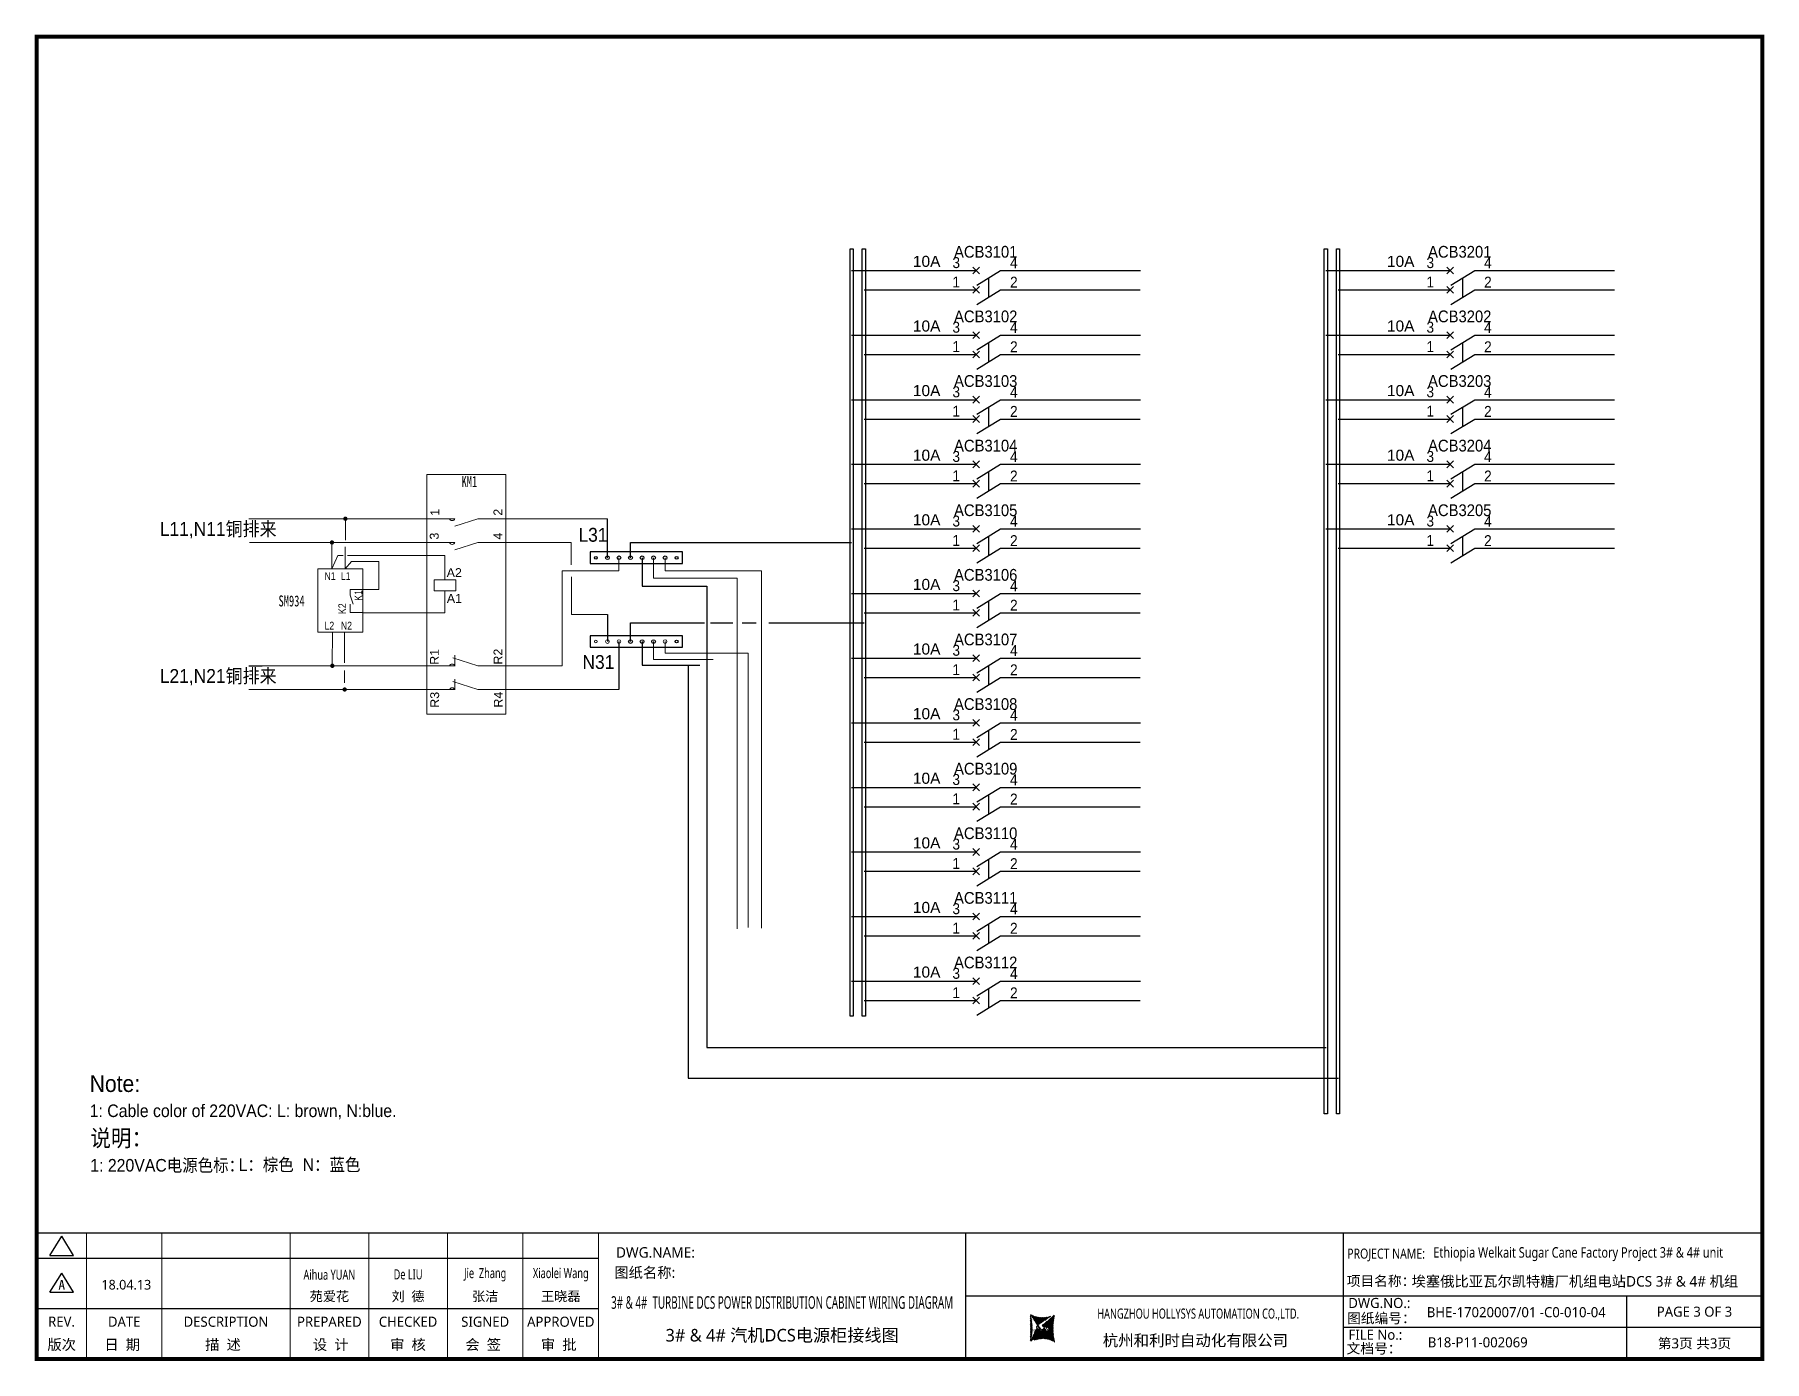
# Model space of a CAD drawing. Extents: x 81437 to 204847, y -54597 to -29444.
# Drawn here: x 101405 to 105530, y -54566 to -51403 of the extents above; entities that cross this region are included whole.
import ezdxf
from ezdxf.enums import TextEntityAlignment as Align
from ezdxf.lldxf.tags import DXFTag

# ---------------------------------------------------------------- set-up
doc = ezdxf.new("R2010")
doc.units = 0
doc.header["$LTSCALE"] = 100
doc.header["$MEASUREMENT"] = 0
doc.linetypes.add('ACAD_ISO02W100', pattern=[15, 12, -3])
for name, color, linetype in [('t', 1, 'Continuous'), ('标准图框及表格', 7, 'Continuous'), ('空气开关', 7, 'Continuous')]:
    doc.layers.add(name, color=color, linetype=linetype)
for name, color, linetype, lineweight in [('注释', 130, 'Continuous', 20), ('粗实线', 7, 'Continuous', 20), ('细实线', 7, 'Continuous', 20)]:
    doc.layers.add(name, color=color, linetype=linetype, lineweight=lineweight)
doc.styles.add('HZ', font='arial.ttf', dxfattribs={"width": 0.7})
doc.styles.get("Standard").update_dxf_attribs({"font": ''})
doc.styles.add('微软雅黑', font='')
doc.styles.get('Standard').set_extended_font_data('SimSun')
doc.styles.get('微软雅黑').set_extended_font_data('Microsoft YaHei')
tags = doc.linetypes.add('CENTER', pattern=[2, 1.25, -0.25, 0.25, -0.25]).pattern_tags.tags
tags[10:11] = [DXFTag(74, 4), DXFTag(75, 0), DXFTag(340, '0'), DXFTag(46, 1.0), DXFTag(50, 0.0), DXFTag(44, 0.0), DXFTag(45, 0.0)]
tags[8:9] = [DXFTag(74, 4), DXFTag(75, 0), DXFTag(340, '0'), DXFTag(46, 1.0), DXFTag(50, 0.0), DXFTag(44, 0.0), DXFTag(45, 0.0)]
tags[6:7] = [DXFTag(74, 4), DXFTag(75, 0), DXFTag(340, '0'), DXFTag(46, 1.0), DXFTag(50, 0.0), DXFTag(44, 0.0), DXFTag(45, 0.0)]
tags[4:5] = [DXFTag(74, 4), DXFTag(75, 0), DXFTag(340, '0'), DXFTag(46, 1.0), DXFTag(50, 0.0), DXFTag(44, 0.0), DXFTag(45, 0.0)]
pattern_1 = [(45, (-6.1628, -58.8625), (-0.7362629, 0.7362629), [])]

# ---------------------------------------------------------------- blocks, each defined once
blk = doc.blocks.new('供电端子')
at = {"style": 'HZ', "width": 0.7}
blk.add_attdef('供电端子', (0, 0), '', height=17, dxfattribs=at)
blk = doc.blocks.new('图框')
at = {"layer": '标准图框及表格'}
h = blk.add_hatch(dxfattribs=at)
h.set_pattern_fill('ANSI31', color=5, scale=8.329864, style=0)
h.set_pattern_definition(pattern_1)
edge = h.paths.add_edge_path()
edge.add_arc((2393.1, -3057), 55.2, 238.1092, 291.6532)
edge.add_line((2413.5, -3108.3), (2382.4, -3129.1))
edge.add_arc((2232.7, -3137.2), 135.4, 346.3915, 374.25)
edge.add_line((2364.3, -3169), (2391.3, -3146.7))
edge.add_line((2385.2, -3139.1), (2390, -3139.8))
edge.add_spline(control_points=[(2391.3, -3146.8), (2392.2, -3145.9), (2393.8, -3144.3), (2393.7, -3140.1), (2391.3, -3139.9), (2390, -3139.7)], knot_values=[0, 0, 0, 0, 6.844331, 12.400427, 18.769243, 18.769243, 18.769243, 18.769243], weights=[1, 1, 1, 1, 1, 1], degree=3, periodic=0)
edge.add_spline(control_points=[(2382.4, -3129.1), (2381.6, -3129.7), (2380.3, -3130.8), (2379.4, -3132.2), (2379, -3132.9)], knot_values=[0, 0, 0, 0, 5.253674, 9.488439, 9.488439, 9.488439, 9.488439], weights=[1, 1, 1, 1, 1], degree=3, periodic=0)
edge.add_spline(control_points=[(2380.1, -3131.1), (2379.6, -3131.8), (2378.5, -3133.2), (2378.8, -3136.6), (2381.7, -3138.8), (2384, -3139), (2385.2, -3139.1)], knot_values=[10.665975, 10.665975, 10.665975, 10.665975, 18.977704, 28.894558, 41.119554, 52.646925, 52.646925, 52.646925, 52.646925], weights=[1, 1, 1, 1, 1, 1, 1], degree=3, periodic=0)
h = blk.add_hatch(dxfattribs=at)
h.set_pattern_fill('ANSI31', color=3, scale=8.329864, style=0)
h.set_pattern_definition(pattern_1)
edge = h.paths.add_edge_path()
edge.add_line((2396.3, -3134.6), (2401.5, -3135.3))
edge.add_spline(control_points=[(2394.9, -3127.6), (2394, -3128.5), (2392.4, -3130.1), (2392.5, -3134.3), (2394.9, -3134.5), (2396.2, -3134.6)], knot_values=[0, 0, 0, 0, 6.844331, 12.400427, 18.769243, 18.769243, 18.769243, 18.769243], weights=[1, 1, 1, 1, 1, 1], degree=3, periodic=0)
edge.add_line((2421.9, -3105.3), (2394.8, -3127.7))
edge.add_spline(control_points=[(2406.5, -3142.8), (2406.9, -3142.3), (2407.7, -3140.9), (2407.4, -3137.8), (2404.5, -3135.6), (2402.2, -3135.4), (2401, -3135.3)], knot_values=[12.654089, 12.654089, 12.654089, 12.654089, 18.977704, 28.894558, 41.119554, 52.646925, 52.646925, 52.646925, 52.646925], weights=[1, 1, 1, 1, 1, 1, 1], degree=3, periodic=0)
edge.add_line((2405.5, -3143.8), (2406.6, -3142.6))
edge.add_line((2403.9, -3145.3), (2405.5, -3143.8))
edge.add_line((2372.7, -3166.1), (2403.8, -3145.3))
edge.add_arc((2393.1, -3217.4), 55.2, 58.1092, 111.6532)
edge.add_arc((2553.4, -3137.2), 135.4, 166.3915, 194.25)
at = {"color": 7}
for p, q in [((2209.5, -2910.4), (2209.5, -3210.4)), ((3109.5, -2910.4), (3109.5, -3210.4)), ((-6.2, -2970.4), (1334, -2970.4)), ((-6.2, -3090.4), (1334, -3090.4)), ((2209.5, -3060.4), (3109.5, -3060.4)), ((3109.5, -3060.4), (4109.5, -3060.4)), ((3785.6, -3060.4), (3785.6, -3210.4)), ((4109.5, -3135.4), (3109.5, -3135.4))]:
    blk.add_line(p, q, dxfattribs=at)
at = {"color": 7, "const_width": 3}
blk.add_lwpolyline([(4109.5, -2910.4), (-6.2, -2910.4)], dxfattribs=at)
at = {"layer": 't', "color": 7}
for p, q in [((25.8, -2963.9), (53.7, -2918)), ((81.7, -2963.9), (53.7, -2918)), ((25.8, -2963.9), (81.7, -2963.9)), ((25.8, -3051.8), (53.7, -3006)), ((81.7, -3051.8), (53.7, -3006)), ((25.8, -3051.8), (81.7, -3051.8))]:
    blk.add_line(p, q, dxfattribs=at)
at = {"layer": 't', "color": 7, "const_width": 9.62}
blk.add_lwpolyline([(4109.5, -3210.4), (4109.5, -58.9), (-6.2, -58.9), (-6.2, -3210.4)], close=True, dxfattribs=at)
at = {"layer": 't', "color": 7, "const_width": 2.4}
for points in [[(112.6, -2911.6), (112.6, -3210.4)], [(292.9, -2911.6), (292.9, -3210.4)], [(598.2, -2911.6), (598.2, -3215.3)], [(785.8, -2911.6), (785.8, -3215.3)], [(973.4, -2911.6), (973.4, -3215.3)], [(1153.7, -2911.6), (1153.7, -3215.3)], [(1334, -2911.6), (1334, -3215.3)]]:
    blk.add_lwpolyline(points, dxfattribs=at)
at = {"color": 7, "linetype": 'CENTER', "style": '微软雅黑'}
for s, height, p in [('项目名称：', 24, (3118.2, -3036.9)), ('图纸编号：', 24, (3119.1, -3125.5)), ('杭州和利时自动化有限公司', 27, (2536.4, -3180)), ('文档号：', 24, (3117.9, -3197.6))]:
    blk.add_text(s, height=height, dxfattribs=at).set_placement(p)
at = {"color": 7, "style": '微软雅黑', "flags": 8}
for tag, p, height in [('DWG.NAME:', (1375.5, -2969.2), 25), ('DWG.NO.:', (3122, -3089.3), 24), ('图纸编号', (3309.2, -3111.3), 24), ('FILENO.:', (3122.5, -3165), 24), ('文档号', (3311.6, -3183), 24)]:
    blk.add_attdef(tag, p, '', height=height, dxfattribs=at)
at = {"color": 7, "style": '微软雅黑', "width": 0.8, "flags": 8}
for tag, p, height in [('PROJECTNAME:', (3119.3, -2971.7), 24), ('PROJECT_NAME', (3324.7, -2969.2), 25)]:
    blk.add_attdef(tag, p, '', height=height, dxfattribs=at)
at = {"color": 7, "style": '微软雅黑', "flags": 8}
for tag, height, width, p in [('RENLIU', 24, 0.7, (692, -3009.2)), ('SHUFENWANG', 24, 0.7, (879.6, -3009.2)), ('FANGHOU', 24, 0.7, (1063.6, -3009.2)), ('DANDANLI', 24, 0.7, (1243.9, -3009.2)), ('#10STATIONONTROLCABINETCOVER', 30, 0.6, (1771.7, -3076)), ('HANGZHOUHOLLYSYSAUTOMATIONCO.,LTD.', 24, 0.7, (2763.9, -3104.6))]:
    blk.add_attdef(tag, text='', height=height, dxfattribs=dict(at, width=width)).set_placement(p, align=Align.MIDDLE)
for tag, p in [('图纸名称:', (1371.6, -3024.8)), ('项目名称', (3272.9, -3045.6))]:
    blk.add_attdef(tag, text='', height=25, dxfattribs=at).set_placement(p, align=Align.BOTTOM_LEFT)
at = {"color": 7, "flags": 8}
blk.add_attdef('A', text='', height=23, dxfattribs=at).set_placement((53.7, -3033.7), align=Align.MIDDLE)
at = {"color": 7, "style": '微软雅黑', "flags": 8}
for tag, height, p in [('设计时间', 23, (207.7, -3033.7)), ('刘仁', 23, (692, -3061.1)), ('王姝芬', 23, (879.6, -3061.1)), ('侯方', 23, (1063.6, -3061.1)), ('李丹丹', 23, (1243.9, -3061.1)), ('PAGEXOFX', 24, (3947.6, -3097.9)), ('REV.', 24, (53.2, -3121.9)), ('DATE', 24, (202.7, -3121.9)), ('DESCRIPTION', 24, (445.6, -3121.9)), ('PREPARED', 24, (692, -3121.9)), ('CHECKED', 24, (879.6, -3121.9)), ('SIGNED', 24, (1063.6, -3121.9)), ('APPROVED', 24, (1243.9, -3121.9)), ('图纸名称', 30, (1771.7, -3153.6)), ('第几页共几页', 24, (3947.6, -3172.9))]:
    blk.add_attdef(tag, text='', height=height, dxfattribs=at).set_placement(p, align=Align.MIDDLE)
at = {"layer": 't', "color": 7, "style": '微软雅黑'}
for s, p in [('版次', (53.7, -3176.5)), ('日  期', (198, -3176.5)), ('描  述', (438.3, -3176.5)), ('设  计', (695.3, -3176.5)), ('审  核', (879.4, -3176.5)), ('会  签', (1058.9, -3176.5)), ('审  批', (1239.1, -3176.5))]:
    blk.add_text(s, height=25, dxfattribs=at).set_placement(p, align=Align.MIDDLE_CENTER)
at = {"layer": '标准图框及表格', "color": 5, "style": 'HZ'}
for s, p in [('pgqh', (2367.7, -3118.5)), ('hollilas', (2367.9, -3144.8))]:
    blk.add_text(s, height=5.21, dxfattribs=at).set_placement(p)
at = {"layer": '标准图框及表格', "color": 3, "style": 'HZ'}
for s, height, p in [('auto', 8.68, (2394.7, -3133.1)), ('hollysys', 4.34, (2396.4, -3158.6))]:
    blk.add_text(s, height=height, dxfattribs=at).set_placement(p)

msp = doc.modelspace()

# ---------------------------------------------------------------- linework, layer by layer
at = {"color": 43}
for p, q in [((103353.2, -51965.4), (103649.9, -51965.4)), ((103708.4, -51965.4), (104042.1, -51965.4)), ((104483.8, -51965.4), (104780.4, -51965.4)), ((104839, -51965.4), (105172.7, -51965.4)), ((103353.2, -52119.4), (103649.9, -52119.4)), ((103708.4, -52119.4), (104042.1, -52119.4)), ((104483.8, -52119.4), (104780.4, -52119.4)), ((104839, -52119.4), (105172.7, -52119.4)), ((103353.2, -52273.4), (103649.9, -52273.4)), ((103708.4, -52273.4), (104042.1, -52273.4)), ((104483.8, -52273.4), (104780.4, -52273.4)), ((104839, -52273.4), (105172.7, -52273.4)), ((103353.2, -52427.4), (103649.9, -52427.4)), ((103708.4, -52427.4), (104042.1, -52427.4)), ((104483.8, -52427.4), (104780.4, -52427.4)), ((104839, -52427.4), (105172.7, -52427.4)), ((102770.8, -52650.2), (102770.8, -52557.4)), ((103353.2, -52581.4), (103649.9, -52581.4)), ((103708.4, -52581.4), (104042.1, -52581.4)), ((104483.8, -52581.4), (104780.4, -52581.4)), ((104839, -52581.4), (105172.7, -52581.4)), ((102825.8, -52650.2), (102825.8, -52613.9)), ((102825.8, -52613.9), (102998, -52613.9)), ((102970.5, -52613.9), (103353.2, -52613.9)), ((102853.3, -52650.2), (102853.3, -52718)), ((102853.3, -52718), (102984.7, -52718)), ((102967.8, -52718), (103007.8, -52718)), ((103007.8, -52718), (103007.8, -53086.9)), ((103353.2, -52735.4), (103649.9, -52735.4)), ((103708.4, -52735.4), (104042.1, -52735.4)), ((101915.5, -52907.6), (101947.7, -52907.6)), ((103353.2, -52889.4), (103649.9, -52889.4)), ((103708.4, -52889.4), (104042.1, -52889.4)), ((103353.2, -53043.4), (103649.9, -53043.4)), ((103708.4, -53043.4), (104042.1, -53043.4)), ((103007.8, -53086.9), (103007.8, -53817.7)), ((103353.2, -53197.4), (103649.9, -53197.4)), ((103708.4, -53197.4), (104042.1, -53197.4)), ((103353.2, -53351.4), (103649.9, -53351.4)), ((103708.4, -53351.4), (104042.1, -53351.4)), ((103353.2, -53505.4), (103649.9, -53505.4)), ((103708.4, -53505.4), (104042.1, -53505.4)), ((103353.2, -53659.4), (103649.9, -53659.4)), ((103708.4, -53659.4), (104042.1, -53659.4)), ((103007.8, -53817.7), (104484.7, -53817.7))]:
    msp.add_line(p, q, dxfattribs=at)
at = {"color": 6}
for p, q in [((103658, -51973.5), (103641.8, -51957.3)), ((103641.8, -51973.5), (103658, -51957.3)), ((103652, -52000.2), (103708.4, -51965.4)), ((104788.5, -51973.5), (104772.3, -51957.3)), ((104772.3, -51973.5), (104788.5, -51957.3)), ((104782.5, -52000.2), (104839, -51965.4)), ((103641.8, -52019.6), (103658, -52003.4)), ((103658, -52019.6), (103641.8, -52003.4)), ((103652, -52046.3), (103708.4, -52011.5)), ((104772.3, -52019.6), (104788.5, -52003.4)), ((104788.5, -52019.6), (104772.3, -52003.4)), ((104782.5, -52046.3), (104839, -52011.5)), ((103658, -52127.5), (103641.8, -52111.3)), ((103641.8, -52127.5), (103658, -52111.3)), ((103652, -52154.2), (103708.4, -52119.4)), ((104788.5, -52127.5), (104772.3, -52111.3)), ((104772.3, -52127.5), (104788.5, -52111.3)), ((104782.5, -52154.2), (104839, -52119.4)), ((103658, -52173.6), (103641.8, -52157.4)), ((103641.8, -52173.6), (103658, -52157.4)), ((103652, -52200.3), (103708.4, -52165.5)), ((104788.5, -52173.6), (104772.3, -52157.4)), ((104772.3, -52173.6), (104788.5, -52157.4)), ((104782.5, -52200.3), (104839, -52165.5)), ((103641.8, -52281.5), (103658, -52265.3)), ((103658, -52281.5), (103641.8, -52265.3)), ((104772.3, -52281.5), (104788.5, -52265.3)), ((104788.5, -52281.5), (104772.3, -52265.3)), ((103652, -52308.2), (103708.4, -52273.4)), ((104782.5, -52308.2), (104839, -52273.4)), ((103641.8, -52327.6), (103658, -52311.4)), ((103658, -52327.6), (103641.8, -52311.4)), ((103652, -52354.3), (103708.4, -52319.5)), ((104772.3, -52327.6), (104788.5, -52311.4)), ((104788.5, -52327.6), (104772.3, -52311.4)), ((104782.5, -52354.3), (104839, -52319.5)), ((103658, -52435.5), (103641.8, -52419.3)), ((103641.8, -52435.5), (103658, -52419.3)), ((103652, -52462.2), (103708.4, -52427.4)), ((104788.5, -52435.5), (104772.3, -52419.3)), ((104772.3, -52435.5), (104788.5, -52419.3)), ((104782.5, -52462.2), (104839, -52427.4)), ((103658, -52481.6), (103641.8, -52465.4)), ((103641.8, -52481.6), (103658, -52465.4)), ((104788.5, -52481.6), (104772.3, -52465.4)), ((104772.3, -52481.6), (104788.5, -52465.4)), ((103652, -52508.3), (103708.4, -52473.5)), ((104782.5, -52508.3), (104839, -52473.5)), ((103641.8, -52589.5), (103658, -52573.3)), ((103658, -52589.5), (103641.8, -52573.3)), ((103652, -52616.2), (103708.4, -52581.4)), ((104772.3, -52589.5), (104788.5, -52573.3)), ((104788.5, -52589.5), (104772.3, -52573.3)), ((104782.5, -52616.2), (104839, -52581.4)), ((103641.8, -52635.6), (103658, -52619.4)), ((103658, -52635.6), (103641.8, -52619.4)), ((103652, -52662.3), (103708.4, -52627.5)), ((104772.3, -52635.6), (104788.5, -52619.4)), ((104788.5, -52635.6), (104772.3, -52619.4)), ((104782.5, -52662.3), (104839, -52627.5)), ((103658, -52743.5), (103641.8, -52727.3)), ((103641.8, -52743.5), (103658, -52727.3)), ((103652, -52770.2), (103708.4, -52735.4)), ((103658, -52789.6), (103641.8, -52773.4)), ((103641.8, -52789.6), (103658, -52773.4)), ((103652, -52816.3), (103708.4, -52781.5)), ((103658, -52897.5), (103641.8, -52881.3)), ((103641.8, -52897.5), (103658, -52881.3)), ((103652, -52924.2), (103708.4, -52889.4)), ((103658, -52943.6), (103641.8, -52927.4)), ((103641.8, -52943.6), (103658, -52927.4)), ((103652, -52970.3), (103708.4, -52935.5)), ((103641.8, -53051.5), (103658, -53035.3)), ((103658, -53051.5), (103641.8, -53035.3)), ((103652, -53078.2), (103708.4, -53043.4)), ((103641.8, -53097.6), (103658, -53081.4)), ((103658, -53097.6), (103641.8, -53081.4)), ((103652, -53124.3), (103708.4, -53089.5)), ((103658, -53205.5), (103641.8, -53189.3)), ((103641.8, -53205.5), (103658, -53189.3)), ((103652, -53232.2), (103708.4, -53197.4)), ((103658, -53251.6), (103641.8, -53235.4)), ((103641.8, -53251.6), (103658, -53235.4)), ((103652, -53278.3), (103708.4, -53243.5)), ((103658, -53359.5), (103641.8, -53343.3)), ((103641.8, -53359.5), (103658, -53343.3)), ((103652, -53386.2), (103708.4, -53351.4)), ((103658, -53405.6), (103641.8, -53389.4)), ((103641.8, -53405.6), (103658, -53389.4)), ((103652, -53432.3), (103708.4, -53397.5)), ((103658, -53513.5), (103641.8, -53497.3)), ((103641.8, -53513.5), (103658, -53497.3)), ((103658, -53559.6), (103641.8, -53543.4)), ((103641.8, -53559.6), (103658, -53543.4)), ((103652, -53540.2), (103708.4, -53505.4)), ((103652, -53586.3), (103708.4, -53551.5)), ((103641.8, -53667.5), (103658, -53651.3)), ((103658, -53667.5), (103641.8, -53651.3)), ((103652, -53694.2), (103708.4, -53659.4)), ((103641.8, -53713.6), (103658, -53697.4)), ((103658, -53713.6), (103641.8, -53697.4)), ((103652, -53740.3), (103708.4, -53705.5))]:
    msp.add_line(p, q, dxfattribs=at)
at = {"color": 5}
for p, q in [((103382.9, -52011.5), (103649.9, -52011.5)), ((103708.4, -52011.5), (104041.5, -52011.5)), ((104513.5, -52011.5), (104780.4, -52011.5)), ((104839, -52011.5), (105172.1, -52011.5)), ((103382.9, -52165.5), (103649.9, -52165.5)), ((103708.4, -52165.5), (104041.5, -52165.5)), ((104513.5, -52165.5), (104780.4, -52165.5)), ((104839, -52165.5), (105172.1, -52165.5)), ((103382.9, -52319.5), (103649.9, -52319.5)), ((103708.4, -52319.5), (104041.5, -52319.5)), ((104513.5, -52319.5), (104780.4, -52319.5)), ((104839, -52319.5), (105172.1, -52319.5)), ((103382.9, -52473.5), (103649.9, -52473.5)), ((103708.4, -52473.5), (104041.5, -52473.5)), ((104513.5, -52473.5), (104780.4, -52473.5)), ((104839, -52473.5), (105172.1, -52473.5)), ((103382.9, -52627.5), (103649.9, -52627.5)), ((103708.4, -52627.5), (104041.5, -52627.5)), ((104513.5, -52627.5), (104780.4, -52627.5)), ((104839, -52627.5), (105172.1, -52627.5)), ((102770.8, -52785.5), (102770.8, -52849.8)), ((103382.9, -52781.5), (103649.9, -52781.5)), ((103708.4, -52781.5), (104041.5, -52781.5)), ((102825.8, -52849.8), (102825.8, -52805.3)), ((102825.8, -52805.3), (102944.2, -52805.3)), ((102916.7, -52805.3), (103002.3, -52805.3)), ((103016.6, -52805.3), (103069.7, -52805.3)), ((103092.3, -52805.3), (103125.4, -52805.3)), ((103156, -52805.3), (103382.9, -52805.3)), ((102798.3, -52849.8), (102798.3, -52964.5)), ((102853.3, -52849.8), (102853.3, -52906.1)), ((102853.3, -52906.1), (102990.8, -52906.1)), ((102963.3, -52906.1), (102963.3, -53086.3)), ((103382.9, -52935.5), (103649.9, -52935.5)), ((103708.4, -52935.5), (104041.5, -52935.5)), ((102963.3, -53086.3), (102963.3, -53890.4)), ((103382.9, -53089.5), (103649.9, -53089.5)), ((103708.4, -53089.5), (104041.5, -53089.5)), ((103382.9, -53243.5), (103649.9, -53243.5)), ((103708.4, -53243.5), (104041.5, -53243.5)), ((103382.9, -53397.5), (103649.9, -53397.5)), ((103708.4, -53397.5), (104041.5, -53397.5)), ((103382.9, -53551.5), (103649.9, -53551.5)), ((103708.4, -53551.5), (104041.5, -53551.5)), ((103382.9, -53705.5), (103649.9, -53705.5)), ((103708.4, -53705.5), (104041.5, -53705.5)), ((102963.3, -53890.4), (104514.4, -53890.4))]:
    msp.add_line(p, q, dxfattribs=at)
at = {"color": 5, "lineweight": 0}
for p, q in [((102113.7, -52676.8), (102127.9, -52644.6)), ((102127.9, -52644.6), (102140.4, -52644.6)), ((102151.2, -52644.6), (102383.4, -52644.6))]:
    msp.add_line(p, q, dxfattribs=at)
at = {"color": 43, "lineweight": 0}
for p, q in [((102160.4, -52658.9), (102145.7, -52676.8)), ((102225.9, -52658.9), (102160.4, -52658.9)), ((102225.9, -52726), (102225.9, -52658.9)), ((102187.6, -52726), (102225.9, -52726))]:
    msp.add_line(p, q, dxfattribs=at)
at = {"color": 43}
for points in [[(103357.2, -51913.7), (103357.2, -53742.5), (103349.4, -53742.5), (103349.4, -51913.7)], [(104487.8, -51913.7), (104487.8, -53975.5), (104479.9, -53975.5), (104479.9, -51913.7)], [(102729.5, -52663.9), (102949.5, -52663.9), (102949.5, -52636.4), (102729.5, -52636.4)]]:
    msp.add_lwpolyline(points, close=True, dxfattribs=at)
at = {"color": 5}
for points in [[(103386.4, -51913.7), (103386.4, -53742.5), (103378.5, -53742.5), (103378.5, -51913.7)], [(104516.9, -51913.7), (104516.9, -53975.5), (104509.1, -53975.5), (104509.1, -51913.7)], [(102729.5, -52863.6), (102949.5, -52863.6), (102949.5, -52836.1), (102729.5, -52836.1)]]:
    msp.add_lwpolyline(points, close=True, dxfattribs=at)
for centre, radius in [((102743.3, -52650.2), 3.3), ((102770.8, -52650.2), 4.4), ((102798.3, -52650.2), 4.4), ((102825.8, -52650.2), 4.4), ((102853.3, -52650.2), 4.4), ((102880.8, -52650.2), 4.4), ((102908.3, -52650.2), 4.4), ((102935.8, -52650.2), 3.3), ((102825.8, -52849.8), 4.4), ((102853.3, -52849.8), 4.4), ((102880.8, -52849.8), 4.4), ((102935.8, -52849.8), 3.3)]:
    msp.add_circle(centre, radius)
at = {"lineweight": 20}
for centre, radius in [((102743.3, -52849.8), 3.3), ((102770.8, -52849.8), 4.4), ((102798.3, -52849.8), 4.4), ((102908.3, -52849.8), 4.4)]:
    msp.add_circle(centre, radius, dxfattribs=at)
at = {"layer": '空气开关', "color": 6}
for p, q in [((103680.2, -52028.9), (103680.2, -51982.8)), ((104810.7, -52028.9), (104810.7, -51982.8)), ((103680.2, -52182.9), (103680.2, -52136.8)), ((104810.7, -52182.9), (104810.7, -52136.8)), ((103680.2, -52336.9), (103680.2, -52290.8)), ((104810.7, -52336.9), (104810.7, -52290.8)), ((103680.2, -52490.9), (103680.2, -52444.8)), ((104810.7, -52490.9), (104810.7, -52444.8)), ((103680.2, -52644.9), (103680.2, -52598.8)), ((104810.7, -52644.9), (104810.7, -52598.8)), ((103680.2, -52798.9), (103680.2, -52752.8)), ((103680.2, -52952.9), (103680.2, -52906.8)), ((103680.2, -53106.9), (103680.2, -53060.8)), ((103680.2, -53260.9), (103680.2, -53214.8)), ((103680.2, -53414.9), (103680.2, -53368.8)), ((103680.2, -53568.9), (103680.2, -53522.8)), ((103680.2, -53722.9), (103680.2, -53676.8))]:
    msp.add_line(p, q, dxfattribs=at)
at = {"layer": '粗实线'}
msp.add_lwpolyline([(102340.1, -53023.1), (102340.1, -52451.6), (102528.2, -52451.6), (102528.2, -53023.1)], close=True, dxfattribs=at)
at = {"layer": '细实线', "color": 43}
for p, q in [((101915.5, -52557.1), (102277.5, -52557.1)), ((102146.1, -52608.4), (102146.1, -52557.1)), ((102277.5, -52557.1), (102340.1, -52557.1)), ((102340.1, -52557.1), (102407.1, -52557.1)), ((102462, -52557.4), (102407.2, -52575)), ((102528.2, -52557.4), (102462, -52557.4)), ((102528.2, -52557.4), (102770.8, -52557.4)), ((102145.7, -52676.8), (102145.7, -52624.4)), ((102798.3, -52650.2), (102798.3, -52681.7)), ((102880.8, -52650.2), (102880.8, -52699)), ((102908.3, -52650.2), (102908.3, -52681.7)), ((102662.8, -52907.9), (102662.8, -52681.7)), ((102662.8, -52681.7), (102798.3, -52681.7)), ((102880.8, -52699), (102985.1, -52699)), ((102908.3, -52681.7), (102985.1, -52681.7)), ((102966.7, -52699), (103080, -52699)), ((102970.9, -52681.7), (103138.4, -52681.7)), ((103080, -52699), (103080, -53534.4)), ((103138.4, -52681.7), (103138.4, -53533.2)), ((102383.4, -52728.9), (102383.4, -52781.2)), ((102340.1, -52781.2), (102187.6, -52781.2)), ((102340.1, -52781.2), (102383.4, -52781.2)), ((102115, -52827.5), (102114.7, -52905.1)), ((102407.1, -52908.2), (102407.1, -52882.5)), ((101947.8, -52907.6), (102340.1, -52907.6)), ((102340.1, -52907.6), (102407.1, -52907.6)), ((102462, -52907.9), (102401.8, -52888.6)), ((102528.2, -52907.9), (102462, -52907.9)), ((102528.2, -52907.9), (102662.8, -52907.9))]:
    msp.add_line(p, q, dxfattribs=at)
at = {"layer": '细实线', "color": 5}
for p, q in [((101917.2, -52613.6), (102249.1, -52613.6)), ((102113.7, -52676.8), (102113.7, -52613.6)), ((102249.1, -52613.6), (102340.1, -52613.6)), ((102340.1, -52613.6), (102407.1, -52613.6)), ((102462, -52613.9), (102407.2, -52631.5)), ((102528.2, -52613.9), (102462, -52613.9)), ((102528.2, -52613.9), (102684.2, -52613.9)), ((102684.2, -52613.9), (102684.2, -52667.4)), ((102383.4, -52702.9), (102383.4, -52644.6)), ((102685, -52695.9), (102685, -52785.5)), ((102685, -52785.5), (102770.8, -52785.5)), ((102143.9, -52827.5), (102143.9, -52900.6)), ((102880.8, -52849.8), (102880.8, -52893)), ((102908.3, -52849.8), (102908.3, -52877.6)), ((102908.3, -52877.6), (103025, -52877.6)), ((103021.5, -52877.6), (103106.6, -52877.6)), ((103106.6, -52877.6), (103106.6, -53531.4)), ((102144.1, -52918.6), (102144.1, -52948.4)), ((102880.8, -52893), (103023.2, -52893)), ((101915.5, -52964.2), (102340.1, -52964.2)), ((102340.1, -52964.2), (102407.1, -52964.2)), ((102462, -52964.5), (102401.8, -52945.2)), ((102406.9, -52964.2), (102406.9, -52939.2)), ((102528.2, -52964.5), (102462, -52964.5)), ((102528.2, -52964.5), (102798.3, -52964.5))]:
    msp.add_line(p, q, dxfattribs=at)
at = {"layer": '细实线'}
for p, q in [((102187.6, -52726), (102157.5, -52726)), ((102157.5, -52726), (102157.5, -52739.7)), ((102157.5, -52780.5), (102157.5, -52761)), ((102187.6, -52780.5), (102157.5, -52780.5))]:
    msp.add_line(p, q, dxfattribs=at)
at = {"layer": '细实线', "color": 7}
msp.add_line((102164.8, -52760.5), (102157.5, -52739.7), dxfattribs=at)
at = {"layer": '细实线', "color": 43, "linetype": 'Continuous', "const_width": 5.09}
for points in [[(102145.8, -52559.6, 1), (102145.8, -52554.5, 1)], [(102114.7, -52910.2, 1), (102114.7, -52905.1, 1)]]:
    msp.add_lwpolyline(points, format="xyb", close=True, dxfattribs=at)
at = {"layer": '细实线', "color": 5, "linetype": 'Continuous', "const_width": 5.09}
msp.add_lwpolyline([(102113.8, -52616.2, 1), (102113.8, -52611.1, 1)], format="xyb", close=True, dxfattribs=at)
at = {"layer": '细实线'}
for points in [[(102080.2, -52827.5), (102080.2, -52676.8), (102187.6, -52676.8), (102187.6, -52827.5)], [(102357.8, -52728.9), (102357.8, -52702.9), (102408.9, -52702.9), (102408.9, -52728.9)]]:
    msp.add_lwpolyline(points, close=True, dxfattribs=at)
at = {"layer": '细实线', "color": 0, "linetype": 'Continuous', "const_width": 5.09}
msp.add_lwpolyline([(102144.1, -52966.7, 1), (102144.1, -52961.6, 1)], format="xyb", close=True, dxfattribs=at)
at = {"layer": '细实线', "color": 43}
for centre, start, end in [((102400.5, -52554.7), 199.9032, 340.0968), ((102400.5, -52910.6), 19.9032, 160.0968)]:
    msp.add_arc(centre, 7.02, start, end, dxfattribs=at)
at = {"layer": '细实线', "color": 5}
for centre, start, end in [((102400.5, -52611.2), 199.9032, 340.0968), ((102400.5, -52967.2), 19.9032, 160.0968)]:
    msp.add_arc(centre, 7.02, start, end, dxfattribs=at)

# ---------------------------------------------------------------- block references
at = {"color": 1}
ref = msp.add_blockref('图框', (101415.6, -51349.2), dxfattribs=at)
ref.add_attrib('PROJECTNAME:', 'PROJECT NAME:', (104535, -54320.8), dxfattribs={"color": 7, "height": 24, "style": '微软雅黑', "width": 0.8})
ref.add_attrib('FILENO.:', 'FILE No.:', (104538.2, -54514.1), dxfattribs={"color": 7, "height": 24, "style": '微软雅黑'})
ref.add_attrib('DWG.NO.:', 'DWG.NO.:', (104537.7, -54438.4), dxfattribs={"color": 7, "height": 24, "style": '微软雅黑'})
ref.add_attrib('PAGEXOFX', 'PAGE 3 OF 3', dxfattribs={"color": 7, "height": 24, "style": '微软雅黑', "flags": 8}).set_placement((105363.2, -54447.1), align=Align.MIDDLE)
ref.add_attrib('PROJECT_NAME', 'Ethiopia Welkait Sugar Cane Factory Project 3# & 4# unit', (104740.4, -54318.4), dxfattribs={"color": 7, "height": 25, "style": '微软雅黑', "width": 0.8})
ref.add_attrib('项目名称', '埃塞俄比亚瓦尔凯特糖厂机组电站DCS 3# & 4# 机组', dxfattribs={"color": 7, "height": 25, "style": '微软雅黑'}).set_placement((104688.5, -54394.8), align=Align.BOTTOM_LEFT)
ref.add_attrib('HANGZHOUHOLLYSYSAUTOMATIONCO.,LTD.', 'HANGZHOU HOLLYSYS AUTOMATION CO.,LTD.', dxfattribs={"color": 7, "height": 24, "style": '微软雅黑', "width": 0.7}).set_placement((104179.6, -54453.7), align=Align.MIDDLE)
ref.add_attrib('图纸名称:', '图纸名称:', dxfattribs={"color": 7, "height": 25, "style": '微软雅黑', "flags": 8}).set_placement((102787.3, -54373.9), align=Align.BOTTOM_LEFT)
ref.add_attrib('#10STATIONONTROLCABINETCOVER', '3# & 4#  TURBINE DCS POWER DISTRIBUTION CABINET WIRING DIAGRAM', dxfattribs={"color": 7, "height": 30, "style": '微软雅黑', "width": 0.6, "flags": 8}).set_placement((103187.4, -54425.2), align=Align.MIDDLE)
ref.add_attrib('DWG.NAME:', 'DWG.NAME:', (102791.1, -54318.4), dxfattribs={"color": 7, "height": 25, "style": '微软雅黑', "flags": 8})
ref.add_attrib('DANDANLI', 'Xiaolei Wang', dxfattribs={"color": 7, "height": 24, "style": '微软雅黑', "width": 0.7, "flags": 8}).set_placement((102659.5, -54358.4), align=Align.MIDDLE)
ref.add_attrib('FANGHOU', 'Jie  Zhang', dxfattribs={"color": 7, "height": 24, "style": '微软雅黑', "width": 0.7, "flags": 8}).set_placement((102479.2, -54358.4), align=Align.MIDDLE)
ref.add_attrib('SHUFENWANG', 'De LIU', dxfattribs={"color": 7, "height": 24, "style": '微软雅黑', "width": 0.7, "flags": 8}).set_placement((102295.3, -54358.4), align=Align.MIDDLE)
ref.add_attrib('RENLIU', 'Aihua YUAN', dxfattribs={"color": 7, "height": 24, "style": '微软雅黑', "width": 0.7, "flags": 8}).set_placement((102107.7, -54358.4), align=Align.MIDDLE)
ref.add_attrib('APPROVED', 'APPROVED', dxfattribs={"color": 7, "height": 24, "style": '微软雅黑'}).set_placement((102659.5, -54471.1), align=Align.MIDDLE)
ref.add_attrib('SIGNED', 'SIGNED', dxfattribs={"color": 7, "height": 24, "style": '微软雅黑'}).set_placement((102479.2, -54471.1), align=Align.MIDDLE)
ref.add_attrib('CHECKED', 'CHECKED', dxfattribs={"color": 7, "height": 24, "style": '微软雅黑'}).set_placement((102295.3, -54471.1), align=Align.MIDDLE)
ref.add_attrib('PREPARED', 'PREPARED', dxfattribs={"color": 7, "height": 24, "style": '微软雅黑'}).set_placement((102107.7, -54471.1), align=Align.MIDDLE)
ref.add_attrib('DESCRIPTION', 'DESCRIPTION', dxfattribs={"color": 7, "height": 24, "style": '微软雅黑'}).set_placement((101861.2, -54471.1), align=Align.MIDDLE)
ref.add_attrib('DATE', 'DATE', dxfattribs={"color": 7, "height": 24, "style": '微软雅黑', "flags": 8}).set_placement((101618.4, -54471.1), align=Align.MIDDLE)
ref.add_attrib('REV.', 'REV.', dxfattribs={"color": 7, "height": 24, "style": '微软雅黑', "flags": 8}).set_placement((101468.9, -54471.1), align=Align.MIDDLE)
ref.add_attrib('A', 'A', dxfattribs={"color": 7, "height": 23, "flags": 8}).set_placement((101469.4, -54382.9), align=Align.MIDDLE)
ref.add_attrib('设计时间', '18.04.13', dxfattribs={"color": 7, "height": 23, "style": '微软雅黑', "flags": 8}).set_placement((101623.4, -54382.9), align=Align.MIDDLE)
ref.add_attrib('李丹丹', '王晓磊', dxfattribs={"color": 7, "height": 23, "style": '微软雅黑', "flags": 8}).set_placement((102659.5, -54410.2), align=Align.MIDDLE)
ref.add_attrib('侯方', '张洁', dxfattribs={"color": 7, "height": 23, "style": '微软雅黑', "flags": 8}).set_placement((102479.2, -54410.2), align=Align.MIDDLE)
ref.add_attrib('王姝芬', '刘  德', dxfattribs={"color": 7, "height": 23, "style": '微软雅黑', "flags": 8}).set_placement((102295.3, -54410.2), align=Align.MIDDLE)
ref.add_attrib('刘仁', '苑爱花', dxfattribs={"color": 7, "height": 23, "style": '微软雅黑', "flags": 8}).set_placement((102107.7, -54410.2), align=Align.MIDDLE)
ref.add_attrib('图纸名称', '3# & 4# 汽机DCS电源柜接线图', dxfattribs={"color": 7, "height": 30, "style": '微软雅黑', "flags": 8}).set_placement((103187.4, -54502.7), align=Align.MIDDLE)
ref.add_attrib('文档号', 'B18-P11-002069', (104727.2, -54532.2), dxfattribs={"color": 7, "height": 24, "style": '微软雅黑', "flags": 8})
ref.add_attrib('图纸编号', 'BHE-17020007/01 -C0-010-04', (104724.8, -54460.4), dxfattribs={"color": 7, "height": 24, "style": '微软雅黑', "flags": 8})
ref.add_attrib('第几页共几页', '第3页 共3页', dxfattribs={"color": 7, "height": 24, "style": '微软雅黑', "flags": 8}).set_placement((105363.2, -54522.1), align=Align.MIDDLE)
ref = msp.add_blockref('供电端子', (103532.1, -51956.9), dxfattribs=dict(xscale=0.9349999999976717, yscale=0.9349999999976717))
ref.add_attrib('供电端子', '10A', dxfattribs={"height": 26.4, "style": 'HZ'}).set_placement((103532.1, -51956.9), align=Align.CENTER)
ref = msp.add_blockref('供电端子', (103672.9, -51934.9), dxfattribs=dict(xscale=0.9349999999976717, yscale=0.9349999999976717))
ref.add_attrib('供电端子', 'ACB3101', dxfattribs={"height": 28.05, "style": 'HZ', "width": 0.9}).set_placement((103672.9, -51934.9), align=Align.CENTER)
ref = msp.add_blockref('供电端子', (104662.6, -51956.9), dxfattribs=dict(xscale=0.9349999999976717, yscale=0.9349999999976717))
ref.add_attrib('供电端子', '10A', dxfattribs={"height": 26.4, "style": 'HZ'}).set_placement((104662.6, -51956.9), align=Align.CENTER)
ref = msp.add_blockref('供电端子', (104803.4, -51934.9), dxfattribs=dict(xscale=0.9349999999976717, yscale=0.9349999999976717))
ref.add_attrib('供电端子', 'ACB3201', dxfattribs={"height": 28.05, "style": 'HZ', "width": 0.9}).set_placement((104803.4, -51934.9), align=Align.CENTER)
ref = msp.add_blockref('供电端子', (103672.9, -52088.9), dxfattribs=dict(xscale=0.9349999999976717, yscale=0.9349999999976717))
ref.add_attrib('供电端子', 'ACB3102', dxfattribs={"height": 28.05, "style": 'HZ', "width": 0.9}).set_placement((103672.9, -52088.9), align=Align.CENTER)
ref = msp.add_blockref('供电端子', (104803.4, -52088.9), dxfattribs=dict(xscale=0.9349999999976717, yscale=0.9349999999976717))
ref.add_attrib('供电端子', 'ACB3202', dxfattribs={"height": 28.05, "style": 'HZ', "width": 0.9}).set_placement((104803.4, -52088.9), align=Align.CENTER)
ref = msp.add_blockref('供电端子', (103532.1, -52110.9), dxfattribs=dict(xscale=0.9349999999976717, yscale=0.9349999999976717))
ref.add_attrib('供电端子', '10A', dxfattribs={"height": 26.4, "style": 'HZ'}).set_placement((103532.1, -52110.9), align=Align.CENTER)
ref = msp.add_blockref('供电端子', (104662.6, -52110.9), dxfattribs=dict(xscale=0.9349999999976717, yscale=0.9349999999976717))
ref.add_attrib('供电端子', '10A', dxfattribs={"height": 26.4, "style": 'HZ'}).set_placement((104662.6, -52110.9), align=Align.CENTER)
ref = msp.add_blockref('供电端子', (103672.9, -52242.9), dxfattribs=dict(xscale=0.9349999999976717, yscale=0.9349999999976717))
ref.add_attrib('供电端子', 'ACB3103', dxfattribs={"height": 28.05, "style": 'HZ', "width": 0.9}).set_placement((103672.9, -52242.9), align=Align.CENTER)
ref = msp.add_blockref('供电端子', (104803.4, -52242.9), dxfattribs=dict(xscale=0.9349999999976717, yscale=0.9349999999976717))
ref.add_attrib('供电端子', 'ACB3203', dxfattribs={"height": 28.05, "style": 'HZ', "width": 0.9}).set_placement((104803.4, -52242.9), align=Align.CENTER)
ref = msp.add_blockref('供电端子', (103532.1, -52264.9), dxfattribs=dict(xscale=0.9349999999976717, yscale=0.9349999999976717))
ref.add_attrib('供电端子', '10A', dxfattribs={"height": 26.4, "style": 'HZ'}).set_placement((103532.1, -52264.9), align=Align.CENTER)
ref = msp.add_blockref('供电端子', (104662.6, -52264.9), dxfattribs=dict(xscale=0.9349999999976717, yscale=0.9349999999976717))
ref.add_attrib('供电端子', '10A', dxfattribs={"height": 26.4, "style": 'HZ'}).set_placement((104662.6, -52264.9), align=Align.CENTER)
ref = msp.add_blockref('供电端子', (103672.9, -52396.9), dxfattribs=dict(xscale=0.9349999999976717, yscale=0.9349999999976717))
ref.add_attrib('供电端子', 'ACB3104', dxfattribs={"height": 28.05, "style": 'HZ', "width": 0.9}).set_placement((103672.9, -52396.9), align=Align.CENTER)
ref = msp.add_blockref('供电端子', (104803.4, -52396.9), dxfattribs=dict(xscale=0.9349999999976717, yscale=0.9349999999976717))
ref.add_attrib('供电端子', 'ACB3204', dxfattribs={"height": 28.05, "style": 'HZ', "width": 0.9}).set_placement((104803.4, -52396.9), align=Align.CENTER)
ref = msp.add_blockref('供电端子', (103532.1, -52418.9), dxfattribs=dict(xscale=0.9349999999976717, yscale=0.9349999999976717))
ref.add_attrib('供电端子', '10A', dxfattribs={"height": 26.4, "style": 'HZ'}).set_placement((103532.1, -52418.9), align=Align.CENTER)
ref = msp.add_blockref('供电端子', (104662.6, -52418.9), dxfattribs=dict(xscale=0.9349999999976717, yscale=0.9349999999976717))
ref.add_attrib('供电端子', '10A', dxfattribs={"height": 26.4, "style": 'HZ'}).set_placement((104662.6, -52418.9), align=Align.CENTER)
ref = msp.add_blockref('供电端子', (103532.1, -52572.9), dxfattribs=dict(xscale=0.9349999999976717, yscale=0.9349999999976717))
ref.add_attrib('供电端子', '10A', dxfattribs={"height": 26.4, "style": 'HZ'}).set_placement((103532.1, -52572.9), align=Align.CENTER)
ref = msp.add_blockref('供电端子', (103672.9, -52550.9), dxfattribs=dict(xscale=0.9349999999976717, yscale=0.9349999999976717))
ref.add_attrib('供电端子', 'ACB3105', dxfattribs={"height": 28.05, "style": 'HZ', "width": 0.9}).set_placement((103672.9, -52550.9), align=Align.CENTER)
ref = msp.add_blockref('供电端子', (104662.6, -52572.9), dxfattribs=dict(xscale=0.9349999999976717, yscale=0.9349999999976717))
ref.add_attrib('供电端子', '10A', dxfattribs={"height": 26.4, "style": 'HZ'}).set_placement((104662.6, -52572.9), align=Align.CENTER)
ref = msp.add_blockref('供电端子', (104803.4, -52550.9), dxfattribs=dict(xscale=0.9349999999976717, yscale=0.9349999999976717))
ref.add_attrib('供电端子', 'ACB3205', dxfattribs={"height": 28.05, "style": 'HZ', "width": 0.9}).set_placement((104803.4, -52550.9), align=Align.CENTER)
ref = msp.add_blockref('供电端子', (103672.9, -52704.9), dxfattribs=dict(xscale=0.9349999999976717, yscale=0.9349999999976717))
ref.add_attrib('供电端子', 'ACB3106', dxfattribs={"height": 28.05, "style": 'HZ', "width": 0.9}).set_placement((103672.9, -52704.9), align=Align.CENTER)
ref = msp.add_blockref('供电端子', (103532.1, -52726.9), dxfattribs=dict(xscale=0.9349999999976717, yscale=0.9349999999976717))
ref.add_attrib('供电端子', '10A', dxfattribs={"height": 26.4, "style": 'HZ'}).set_placement((103532.1, -52726.9), align=Align.CENTER)
ref = msp.add_blockref('供电端子', (103672.9, -52858.9), dxfattribs=dict(xscale=0.9349999999976717, yscale=0.9349999999976717))
ref.add_attrib('供电端子', 'ACB3107', dxfattribs={"height": 28.05, "style": 'HZ', "width": 0.9}).set_placement((103672.9, -52858.9), align=Align.CENTER)
ref = msp.add_blockref('供电端子', (103532.1, -52880.9), dxfattribs=dict(xscale=0.9349999999976717, yscale=0.9349999999976717))
ref.add_attrib('供电端子', '10A', dxfattribs={"height": 26.4, "style": 'HZ'}).set_placement((103532.1, -52880.9), align=Align.CENTER)
ref = msp.add_blockref('供电端子', (103532.1, -53034.9), dxfattribs=dict(xscale=0.9349999999976717, yscale=0.9349999999976717))
ref.add_attrib('供电端子', '10A', dxfattribs={"height": 26.4, "style": 'HZ'}).set_placement((103532.1, -53034.9), align=Align.CENTER)
ref = msp.add_blockref('供电端子', (103672.9, -53012.9), dxfattribs=dict(xscale=0.9349999999976717, yscale=0.9349999999976717))
ref.add_attrib('供电端子', 'ACB3108', dxfattribs={"height": 28.05, "style": 'HZ', "width": 0.9}).set_placement((103672.9, -53012.9), align=Align.CENTER)
ref = msp.add_blockref('供电端子', (103532.1, -53188.9), dxfattribs=dict(xscale=0.9349999999976717, yscale=0.9349999999976717))
ref.add_attrib('供电端子', '10A', dxfattribs={"height": 26.4, "style": 'HZ'}).set_placement((103532.1, -53188.9), align=Align.CENTER)
ref = msp.add_blockref('供电端子', (103672.9, -53166.9), dxfattribs=dict(xscale=0.9349999999976717, yscale=0.9349999999976717))
ref.add_attrib('供电端子', 'ACB3109', dxfattribs={"height": 28.05, "style": 'HZ', "width": 0.9}).set_placement((103672.9, -53166.9), align=Align.CENTER)
ref = msp.add_blockref('供电端子', (103672.9, -53320.9), dxfattribs=dict(xscale=0.9349999999976717, yscale=0.9349999999976717))
ref.add_attrib('供电端子', 'ACB3110', dxfattribs={"height": 28.05, "style": 'HZ', "width": 0.9}).set_placement((103672.9, -53320.9), align=Align.CENTER)
ref = msp.add_blockref('供电端子', (103532.1, -53342.9), dxfattribs=dict(xscale=0.9349999999976717, yscale=0.9349999999976717))
ref.add_attrib('供电端子', '10A', dxfattribs={"height": 26.4, "style": 'HZ'}).set_placement((103532.1, -53342.9), align=Align.CENTER)
ref = msp.add_blockref('供电端子', (103672.9, -53474.9), dxfattribs=dict(xscale=0.9349999999976717, yscale=0.9349999999976717))
ref.add_attrib('供电端子', 'ACB3111', dxfattribs={"height": 28.05, "style": 'HZ', "width": 0.9}).set_placement((103672.9, -53474.9), align=Align.CENTER)
ref = msp.add_blockref('供电端子', (103532.1, -53496.9), dxfattribs=dict(xscale=0.9349999999976717, yscale=0.9349999999976717))
ref.add_attrib('供电端子', '10A', dxfattribs={"height": 26.4, "style": 'HZ'}).set_placement((103532.1, -53496.9), align=Align.CENTER)
ref = msp.add_blockref('供电端子', (103532.1, -53650.9), dxfattribs=dict(xscale=0.9349999999976717, yscale=0.9349999999976717))
ref.add_attrib('供电端子', '10A', dxfattribs={"height": 26.4, "style": 'HZ'}).set_placement((103532.1, -53650.9), align=Align.CENTER)
ref = msp.add_blockref('供电端子', (103672.9, -53628.9), dxfattribs=dict(xscale=0.9349999999976717, yscale=0.9349999999976717))
ref.add_attrib('供电端子', 'ACB3112', dxfattribs={"height": 28.05, "style": 'HZ', "width": 0.9}).set_placement((103672.9, -53628.9), align=Align.CENTER)

# ---------------------------------------------------------------- texts
at = {"style": 'HZ', "width": 0.9}
for s, p in [('L11,N11铜排来', (101703.3, -52597.9)), ('L31', (102701.7, -52611.9)), ('N31', (102711.2, -52915.2)), ('L21,N21铜排来', (101703.3, -52948.4))]:
    msp.add_text(s, height=33, dxfattribs=at).set_placement(p)
at = {"color": 3, "style": 'HZ', "width": 0.9}
for s, height, p in [('Note:', 40, (101536.1, -53923.5)), ('1: Cable color of 220VAC: L: brown, N:blue.', 30, (101536.1, -53983.3)), ('说明：', 40, (101537.5, -54053.4)), ('说明：', 40, (101537.5, -54053.4)), ('1: 220VAC电源色标：', 30, (101537.5, -54113.2)), ('L：棕色', 30, (101891.1, -54111.7)), ('N：蓝色', 30, (102043.8, -54111.7))]:
    msp.add_text(s, height=height, dxfattribs=at).set_placement(p)
at = {"layer": '注释', "color": 0, "style": 'HZ'}
for s, height, p in [('1', 21.2, (102369.9, -52550)), ('2', 21.2, (102520.3, -52550)), ('3', 21.2, (102368.4, -52606.8)), ('4', 21.2, (102520.2, -52606.8)), ('R1', 21.18, (102368.7, -52905.2)), ('R2', 21.18, (102520.4, -52904.7)), ('R3', 21.18, (102369.4, -53007.6)), ('R4', 21.18, (102521.1, -53007.2))]:
    msp.add_text(s, height=height, rotation=90, dxfattribs=at).set_placement(p)
for s, p in [('A2', (102387.4, -52696.2)), ('A1', (102387.8, -52757.6))]:
    msp.add_text(s, height=21.18, dxfattribs=at).set_placement(p)
at = {"layer": '注释', "color": 0, "style": 'HZ', "width": 0.8}
for s, p in [('N1', (102096, -52703.2)), ('L1', (102135, -52703.2)), ('L2', (102096, -52821.4)), ('N2', (102135, -52821.4))]:
    msp.add_text(s, height=18.69, dxfattribs=at).set_placement(p)
for s, p in [('K2', (102147.7, -52784.3)), ('K1', (102186.3, -52752.8))]:
    msp.add_text(s, height=18.69, rotation=90, dxfattribs=at).set_placement(p)
at = {"layer": '注释', "color": 0, "linetype": 'ACAD_ISO02W100', "char_height": 26.166, "width": 74.021, "attachment_point": 1, "style": 'HZ'}
for s, insert in [('{\\fsimsun|b0|i0|c134|p54;\\C7;KM1}', (102422.8, -52455.4)), ('{\\fsimsun|b0|i0|c134|p54;\\C7;SM934}', (101986.4, -52740))]:
    msp.add_mtext(s, dxfattribs=dict(at, insert=insert))
at = {"layer": '空气开关', "style": 'HZ', "width": 0.9}
for s, p in [('3', (103593.5, -51959.7)), ('4', (103730.9, -51960.2)), ('3', (104724, -51959.7)), ('4', (104861.4, -51960.2)), ('1', (103593.5, -52005.8)), ('2', (103730.9, -52006.3)), ('1', (104724, -52005.8)), ('2', (104861.4, -52006.3)), ('3', (103593.5, -52113.7)), ('4', (103730.9, -52114.2)), ('3', (104724, -52113.7)), ('4', (104861.4, -52114.2)), ('1', (103593.5, -52159.8)), ('2', (103730.9, -52160.3)), ('1', (104724, -52159.8)), ('2', (104861.4, -52160.3)), ('3', (103593.5, -52267.7)), ('4', (103730.9, -52268.2)), ('3', (104724, -52267.7)), ('4', (104861.4, -52268.2)), ('1', (103593.5, -52313.8)), ('2', (103730.9, -52314.3)), ('1', (104724, -52313.8)), ('2', (104861.4, -52314.3)), ('3', (103593.5, -52421.7)), ('4', (103730.9, -52422.2)), ('3', (104724, -52421.7)), ('4', (104861.4, -52422.2)), ('1', (103593.5, -52467.8)), ('2', (103730.9, -52468.3)), ('1', (104724, -52467.8)), ('2', (104861.4, -52468.3)), ('3', (103593.5, -52575.7)), ('4', (103730.9, -52576.2)), ('3', (104724, -52575.7)), ('4', (104861.4, -52576.2)), ('1', (103593.5, -52621.8)), ('2', (103730.9, -52622.3)), ('1', (104724, -52621.8)), ('2', (104861.4, -52622.3)), ('3', (103593.5, -52729.7)), ('4', (103730.9, -52730.2)), ('1', (103593.5, -52775.8)), ('2', (103730.9, -52776.3)), ('3', (103593.5, -52883.7)), ('4', (103730.9, -52884.2)), ('1', (103593.5, -52929.8)), ('2', (103730.9, -52930.3)), ('3', (103593.5, -53037.7)), ('4', (103730.9, -53038.2)), ('1', (103593.5, -53083.8)), ('2', (103730.9, -53084.3)), ('3', (103593.5, -53191.7)), ('4', (103730.9, -53192.2)), ('1', (103593.5, -53237.8)), ('2', (103730.9, -53238.3)), ('3', (103593.5, -53345.7)), ('4', (103730.9, -53346.2)), ('1', (103593.5, -53391.8)), ('2', (103730.9, -53392.3)), ('3', (103593.5, -53499.7)), ('4', (103730.9, -53500.2)), ('1', (103593.5, -53545.8)), ('2', (103730.9, -53546.3)), ('3', (103593.5, -53653.7)), ('4', (103730.9, -53654.2)), ('1', (103593.5, -53699.8)), ('2', (103730.9, -53700.3))]:
    msp.add_text(s, height=26, dxfattribs=at).set_placement(p)

doc.saveas('drawing.dxf')
